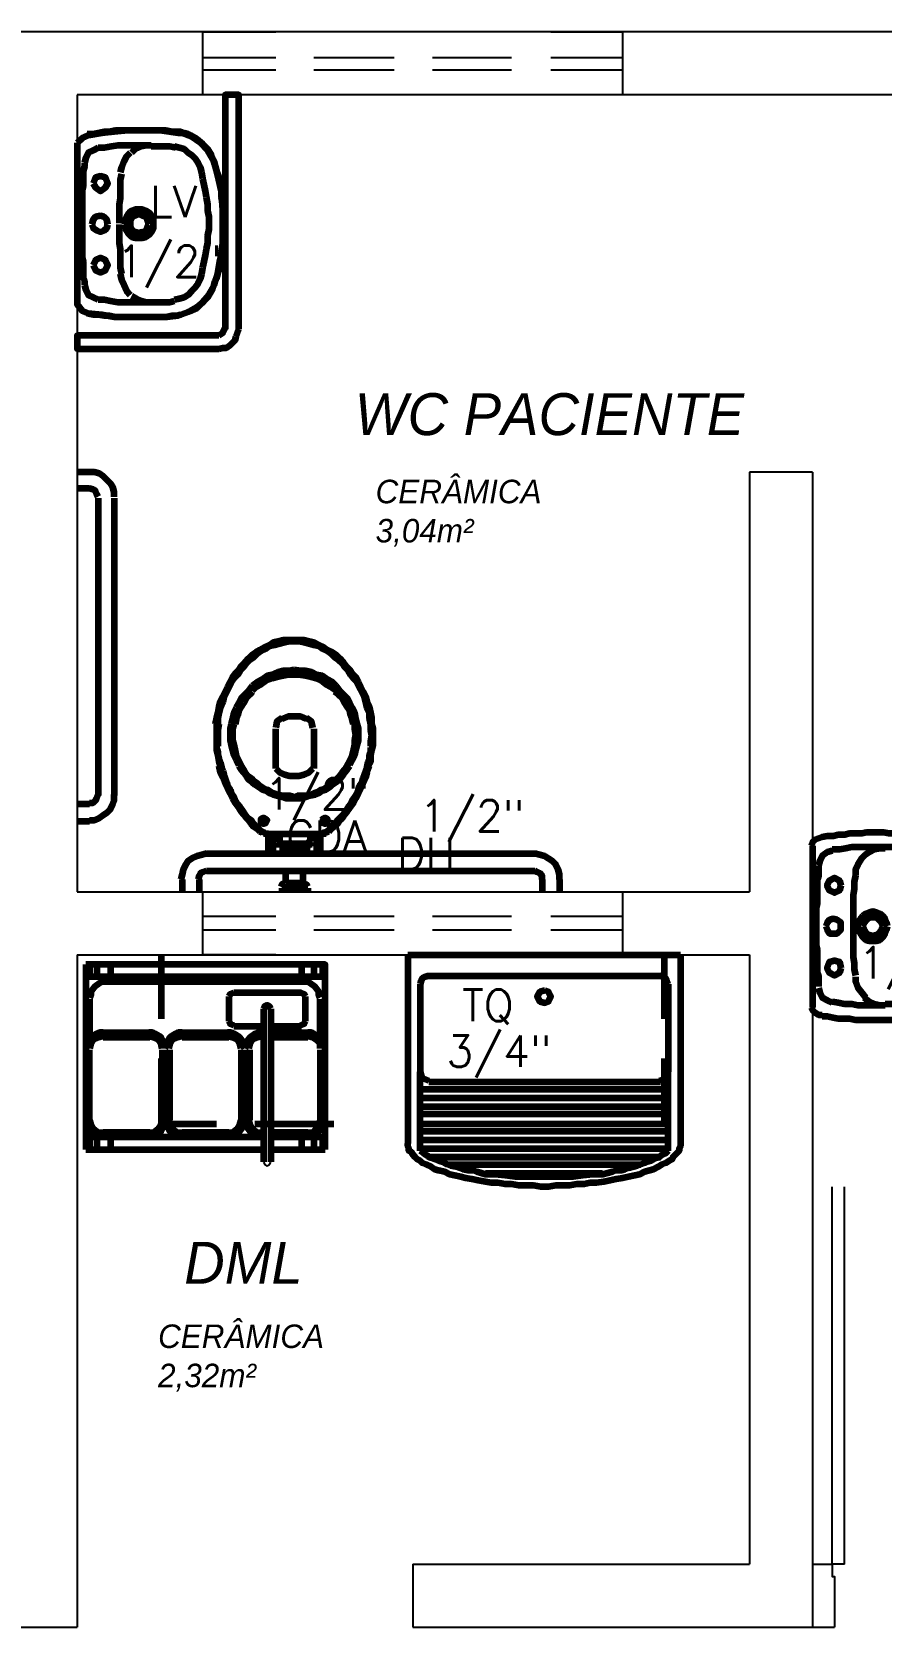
# Model space of a CAD drawing. Header units: millimetres. Extents: x 2273 to 2522, y 1034 to 1187.
# Drawn here: x 2293.335 to 2295.36, y 1118.718 to 1122.521 of the extents above; entities that cross this region are included whole.
import ezdxf

# ---------------------------------------------------------------- set-up
doc = ezdxf.new("R2010")
doc.units = ezdxf.units.MM
doc.layers.add('LAYER8', color=8, linetype='Continuous')
doc.layers.add('PAREDES', color=4, linetype='Continuous', lineweight=100)
doc.styles.add('Romans', font='romans.shx')
doc.styles.get("Standard").update_dxf_attribs({"font": 'arial.ttf'})

# ---------------------------------------------------------------- blocks, each defined once
blk = doc.blocks.new('YT')
at = {"layer": 'PAREDES', "color": 0, "linetype": 'Continuous'}
for points in [[(81.1417, 158.3775), (81.1417, 158.9363), (81.1093, 158.9363), (81.1093, 158.3775)], [(80.7564, 158.8216), (80.7564, 158.4363), (80.7681, 158.4216), (80.7828, 158.4157), (80.8152, 158.4127), (80.8446, 158.4069), (80.8593, 158.4069), (80.8917, 158.4069), (80.9211, 158.4069), (80.9387, 158.4069), (80.9593, 158.4069), (80.9711, 158.4069), (80.9975, 158.4098), (80.9975, 158.4098), (81.0211, 158.4186), (81.0211, 158.4186), (81.0417, 158.4275), (81.0564, 158.4422), (81.0711, 158.4598), (81.0799, 158.4745), (81.0887, 158.498), (81.0917, 158.5098), (81.0975, 158.5422), (81.1034, 158.5657), (81.1034, 158.598), (81.1034, 158.6275), (81.1034, 158.6627), (81.1005, 158.7069), (81.0917, 158.7451), (81.0828, 158.7775), (81.0681, 158.8039), (81.0505, 158.8216), (81.0299, 158.8363), (81.0064, 158.8451), (80.9975, 158.8451), (80.9534, 158.851), (80.9328, 158.851), (80.9093, 158.851), (80.877, 158.851), (80.8446, 158.848), (80.8152, 158.8451), (80.7828, 158.8392), (80.7681, 158.8333), (80.7564, 158.8216)], [(80.9946, 158.848), (80.9828, 158.848), (80.9681, 158.851), (80.9534, 158.851), (80.9417, 158.851), (80.927, 158.851), (80.9152, 158.851), (80.9005, 158.851), (80.8887, 158.851), (80.874, 158.851), (80.8623, 158.851), (80.8475, 158.851), (80.8328, 158.848), (80.8211, 158.848), (80.8064, 158.8451), (80.7946, 158.8422), (80.7799, 158.8422)], [(80.9328, 158.8157), (80.9152, 158.8157), (80.9005, 158.8157), (80.8858, 158.8157), (80.8681, 158.8157), (80.8534, 158.8157), (80.8387, 158.8127), (80.8211, 158.8098), (80.8064, 158.8098)], [(80.9328, 158.8157), (80.9211, 158.8157), (80.9093, 158.8127), (80.8946, 158.8069), (80.8858, 158.798)], [(80.9917, 158.8098), (80.977, 158.8127), (80.9623, 158.8127), (80.9475, 158.8127), (80.9328, 158.8127)], [(81.0534, 158.751), (81.0505, 158.7627), (81.0446, 158.7745), (81.0387, 158.7833), (81.0299, 158.7922), (81.0211, 158.798), (81.0123, 158.8069), (81.0005, 158.8098), (80.9887, 158.8127)], [(81.0887, 158.7598), (81.0858, 158.7686), (81.0828, 158.7745), (81.0799, 158.7833), (81.077, 158.7922), (81.0681, 158.8069), (81.0564, 158.8186), (81.0417, 158.8304), (81.027, 158.8392), (81.0211, 158.8422), (81.0123, 158.8451), (81.0034, 158.848), (80.9946, 158.848)], [(80.774, 158.7745), (80.774, 158.7657), (80.7711, 158.7539), (80.7711, 158.7451), (80.7711, 158.7363), (80.7711, 158.7275), (80.7711, 158.7186), (80.7681, 158.7098), (80.7681, 158.701), (80.7681, 158.6922), (80.7681, 158.6833), (80.7681, 158.6745), (80.7681, 158.6657), (80.7681, 158.6569), (80.7681, 158.648), (80.7681, 158.6392), (80.7681, 158.6275)], [(80.8064, 158.8098), (80.7946, 158.8039), (80.7828, 158.798), (80.777, 158.7863), (80.774, 158.7745)], [(80.8828, 158.798), (80.874, 158.7892), (80.8681, 158.7775), (80.8623, 158.7627), (80.8593, 158.751)], [(80.7946, 158.7245), (80.8005, 158.7157), (80.8123, 158.7069), (80.824, 158.7157), (80.8299, 158.7245), (80.824, 158.7392), (80.8123, 158.7422), (80.8005, 158.7392), (80.7946, 158.7245)], [(80.8623, 158.748), (80.8593, 158.7333), (80.8593, 158.7186), (80.8593, 158.7039), (80.8593, 158.6892), (80.8564, 158.6745), (80.8564, 158.6598), (80.8564, 158.6451), (80.8564, 158.6304)], [(81.0711, 158.6304), (81.0711, 158.6451), (81.0681, 158.6598), (81.0681, 158.6745), (81.0652, 158.6922), (81.0623, 158.7069), (81.0593, 158.7216), (81.0564, 158.7363), (81.0534, 158.751)], [(81.1034, 158.6275), (81.1034, 158.6451), (81.1034, 158.6598), (81.1034, 158.6775), (81.1005, 158.6922), (81.1005, 158.7098), (81.0975, 158.7245), (81.0946, 158.7422), (81.0887, 158.7569)], [(80.9387, 158.6275), (80.9387, 158.6392), (80.9358, 158.6451), (80.9299, 158.6539), (80.9211, 158.6598), (80.9123, 158.6627), (80.9034, 158.6627), (80.8946, 158.6627), (80.8858, 158.6598), (80.8799, 158.6539), (80.874, 158.6451), (80.8711, 158.6392), (80.8681, 158.6275)], [(80.7681, 158.6275), (80.7681, 158.6186), (80.7681, 158.6098), (80.7681, 158.601), (80.7681, 158.5922), (80.7681, 158.5833), (80.7681, 158.5745), (80.7681, 158.5657), (80.7681, 158.5569), (80.7681, 158.548), (80.7711, 158.5392), (80.7711, 158.5304), (80.7711, 158.5216), (80.7711, 158.5098), (80.7711, 158.501), (80.774, 158.4922), (80.774, 158.4833)], [(80.8299, 158.6275), (80.827, 158.6392), (80.8211, 158.6451), (80.8123, 158.648), (80.8005, 158.6451), (80.7946, 158.6392), (80.7917, 158.6275)], [(80.7917, 158.6275), (80.7946, 158.6186), (80.8034, 158.6127), (80.8123, 158.6098), (80.8211, 158.6127), (80.827, 158.6186), (80.8299, 158.6275)], [(80.8564, 158.6275), (80.8564, 158.6127), (80.8564, 158.598), (80.8564, 158.5833), (80.8593, 158.5686), (80.8593, 158.5539), (80.8593, 158.5392), (80.8593, 158.5245), (80.8623, 158.5098)], [(80.8681, 158.6275), (80.8711, 158.6186), (80.874, 158.6127), (80.8799, 158.6039), (80.8858, 158.598), (80.8946, 158.5951), (80.9034, 158.5951), (80.9123, 158.5951), (80.9211, 158.598), (80.9299, 158.6039), (80.9358, 158.6127), (80.9387, 158.6186), (80.9387, 158.6275)], [(80.927, 158.6275), (80.924, 158.6363), (80.9211, 158.6451), (80.9123, 158.648), (80.9034, 158.651), (80.8946, 158.648), (80.8887, 158.6451), (80.8828, 158.6363), (80.8828, 158.6275)], [(80.8828, 158.6275), (80.8828, 158.6216), (80.8887, 158.6127), (80.8946, 158.6098), (80.9034, 158.6069), (80.9123, 158.6098), (80.9211, 158.6127), (80.924, 158.6216), (80.927, 158.6275)], [(81.0534, 158.5098), (81.0564, 158.5245), (81.0593, 158.5392), (81.0623, 158.5539), (81.0652, 158.5686), (81.0681, 158.5833), (81.0681, 158.601), (81.0711, 158.6157), (81.0711, 158.6304)], [(81.0887, 158.501), (81.0946, 158.5157), (81.0975, 158.5333), (81.1005, 158.548), (81.1005, 158.5627), (81.1034, 158.5804), (81.1034, 158.598), (81.1034, 158.6127), (81.1034, 158.6304)], [(80.7946, 158.5304), (80.8005, 158.5186), (80.8123, 158.5127), (80.824, 158.5186), (80.8299, 158.5304), (80.824, 158.5422), (80.8123, 158.548), (80.8005, 158.5422), (80.7946, 158.5304)], [(80.8593, 158.5098), (80.8623, 158.4951), (80.8681, 158.4833), (80.874, 158.4686), (80.8828, 158.4598)], [(80.9887, 158.448), (81.0005, 158.451), (81.0123, 158.4539), (81.0211, 158.4598), (81.0299, 158.4686), (81.0387, 158.4775), (81.0446, 158.4863), (81.0505, 158.498), (81.0534, 158.5098)], [(80.774, 158.4833), (80.777, 158.4716), (80.7828, 158.4598), (80.7946, 158.4539), (80.8064, 158.448)], [(80.9946, 158.4098), (81.0034, 158.4127), (81.0123, 158.4157), (81.0211, 158.4186), (81.027, 158.4216), (81.0417, 158.4304), (81.0564, 158.4422), (81.0681, 158.4539), (81.077, 158.4686), (81.0799, 158.4745), (81.0828, 158.4833), (81.0858, 158.4922), (81.0887, 158.501)], [(80.8064, 158.448), (80.8211, 158.448), (80.8358, 158.4451), (80.8534, 158.4422), (80.8681, 158.4422), (80.8828, 158.4422), (80.9005, 158.4422), (80.9152, 158.4422), (80.9299, 158.4422)], [(80.8858, 158.4569), (80.8975, 158.451), (80.9093, 158.4451), (80.9211, 158.4422), (80.9328, 158.4422)], [(80.9328, 158.4422), (80.9475, 158.4422), (80.9623, 158.4422), (80.977, 158.4422), (80.9887, 158.4451)], [(80.7799, 158.4157), (80.7946, 158.4127), (80.8064, 158.4127), (80.8211, 158.4098), (80.8328, 158.4098), (80.8475, 158.4069), (80.8623, 158.4069), (80.874, 158.4069), (80.8887, 158.4069), (80.9005, 158.4069), (80.9152, 158.4069), (80.927, 158.4069), (80.9417, 158.4069), (80.9534, 158.4069), (80.9681, 158.4069), (80.9828, 158.4098), (80.9946, 158.4098)], [(81.0946, 158.3627), (80.7564, 158.3627), (80.7564, 158.3304), (81.0946, 158.3304)], [(81.0946, 158.3627), (81.1034, 158.3686), (81.1093, 158.3804)], [(81.0946, 158.3304), (81.1034, 158.3333), (81.1123, 158.3333), (81.1211, 158.3392), (81.127, 158.3451), (81.1328, 158.351), (81.1358, 158.3598), (81.1387, 158.3686), (81.1417, 158.3775)]]:
    blk.add_lwpolyline(points, dxfattribs=at)
blk = doc.blocks.new('FRQ')
at = {"layer": 'PAREDES', "color": 0, "linetype": 'Continuous'}
for points in [[(80.9564, 156.8863), (80.9564, 156.7333)], [(80.777, 156.8627), (80.777, 156.4216)], [(81.3475, 156.4216), (81.3475, 156.8627), (80.777, 156.8627)], [(81.3475, 156.8333), (80.777, 156.8333)], [(80.7858, 156.8627), (80.7858, 156.8333)], [(80.8034, 156.8627), (80.8034, 156.8333)], [(80.8358, 156.8627), (80.8358, 156.8333)], [(81.2917, 156.8627), (81.2917, 156.8333)], [(81.3211, 156.8627), (81.3211, 156.8333)], [(81.3417, 156.8627), (81.3417, 156.8333)], [(80.827, 156.8216), (80.8181, 156.8216), (80.8093, 156.8186), (80.7975, 156.8098), (80.7887, 156.798), (80.7887, 156.7892), (80.7858, 156.7833)], [(81.2975, 156.8216), (80.827, 156.8216)], [(81.3358, 156.7833), (81.3328, 156.7892), (81.3328, 156.798), (81.324, 156.8098), (81.3123, 156.8186), (81.3034, 156.8216), (81.2946, 156.8216)], [(80.7858, 156.7804), (80.7858, 156.6892)], [(81.1299, 156.7951), (81.1211, 156.7922), (81.1181, 156.7863)], [(81.1181, 156.7863), (81.1181, 156.7275)], [(81.2917, 156.7951), (81.1299, 156.7951)], [(81.2181, 156.7569), (81.2152, 156.7627), (81.2093, 156.7657), (81.2034, 156.7627), (81.2005, 156.7569)], [(81.3005, 156.7863), (81.2975, 156.7922), (81.2887, 156.7951)], [(81.3005, 156.7275), (81.3005, 156.7863)], [(81.3358, 156.6892), (81.3358, 156.7804)], [(81.1181, 156.7275), (81.1211, 156.7216), (81.1299, 156.7186)], [(81.2005, 156.7569), (81.2005, 156.3922)], [(81.2181, 156.7569), (81.2181, 156.3922)], [(81.2887, 156.7186), (81.2975, 156.7216), (81.3005, 156.7275)], [(80.8181, 156.701), (80.8093, 156.701), (80.8034, 156.698), (80.7887, 156.6892), (80.7799, 156.6775), (80.7799, 156.6686), (80.777, 156.6627)], [(80.8181, 156.6922), (80.8064, 156.6892), (80.7946, 156.6833), (80.7887, 156.6745), (80.7858, 156.6627)], [(80.8181, 156.701), (80.9299, 156.701)], [(80.9299, 156.6892), (80.8181, 156.6892)], [(80.9652, 156.6627), (80.9652, 156.6686), (80.9623, 156.6775), (80.9564, 156.6892), (80.9417, 156.698), (80.9358, 156.701), (80.927, 156.701)], [(80.9593, 156.6627), (80.9564, 156.6745), (80.9505, 156.6833), (80.9387, 156.6892), (80.927, 156.6922)], [(81.0064, 156.701), (80.9975, 156.701), (80.9917, 156.698), (80.977, 156.6892), (80.9711, 156.6775), (80.9681, 156.6686), (80.9652, 156.6627)], [(81.0064, 156.6922), (80.9946, 156.6892), (80.9828, 156.6833), (80.977, 156.6745), (80.974, 156.6627)], [(81.0064, 156.701), (81.1181, 156.701)], [(81.1181, 156.6892), (81.0064, 156.6892)], [(81.1564, 156.6627), (81.1534, 156.6686), (81.1534, 156.6775), (81.1446, 156.6892), (81.1299, 156.698), (81.124, 156.701), (81.1152, 156.701)], [(81.1475, 156.6627), (81.1446, 156.6745), (81.1387, 156.6833), (81.127, 156.6892), (81.1152, 156.6922)], [(81.1299, 156.7157), (81.2005, 156.7157)], [(81.1975, 156.701), (81.1887, 156.701), (81.1799, 156.698), (81.1681, 156.6892), (81.1593, 156.6775), (81.1593, 156.6686), (81.1564, 156.6627)], [(81.1975, 156.6922), (81.1858, 156.6892), (81.174, 156.6833), (81.1681, 156.6745), (81.1652, 156.6627)], [(81.1975, 156.701), (81.2005, 156.701)], [(81.2005, 156.6892), (81.1975, 156.6892)], [(81.2181, 156.7157), (81.2917, 156.7157)], [(81.2181, 156.701), (81.3064, 156.701)], [(81.3064, 156.6892), (81.2181, 156.6892)], [(81.3446, 156.6627), (81.3446, 156.6686), (81.3417, 156.6775), (81.3328, 156.6892), (81.3211, 156.698), (81.3152, 156.701), (81.3064, 156.701)], [(81.3358, 156.6627), (81.3358, 156.6745), (81.327, 156.6833), (81.3181, 156.6892), (81.3064, 156.6922)], [(80.7858, 156.4922), (80.7858, 156.6598)], [(80.9593, 156.6598), (80.9593, 156.4922)], [(80.9681, 156.4922), (80.9681, 156.6598)], [(80.977, 156.4922), (80.977, 156.6598)], [(81.1475, 156.6598), (81.1475, 156.4922)], [(81.1564, 156.4922), (81.1564, 156.6598)], [(81.1681, 156.4922), (81.1681, 156.6598)], [(81.3358, 156.6598), (81.3358, 156.4922)], [(80.9564, 156.6392), (80.9564, 156.4833), (81.0887, 156.4833)], [(80.777, 156.4922), (80.7799, 156.4833), (80.7799, 156.4775), (80.7887, 156.4657), (80.8034, 156.4569), (80.8093, 156.4539), (80.8181, 156.4539)], [(80.7858, 156.4922), (80.7887, 156.4804), (80.7946, 156.4716), (80.8064, 156.4627), (80.8181, 156.4627)], [(80.927, 156.4627), (80.9387, 156.4627), (80.9505, 156.4716), (80.9564, 156.4804), (80.9593, 156.4922)], [(80.927, 156.4539), (80.9358, 156.4539), (80.9417, 156.4569), (80.9564, 156.4657), (80.9623, 156.4775), (80.9652, 156.4833), (80.9652, 156.4922)], [(80.9652, 156.4922), (80.9681, 156.4833), (80.9711, 156.4775), (80.977, 156.4657), (80.9917, 156.4569), (80.9975, 156.4539), (81.0064, 156.4539)], [(80.974, 156.4922), (80.977, 156.4804), (80.9828, 156.4716), (80.9946, 156.4627), (81.0064, 156.4627)], [(81.1152, 156.4627), (81.127, 156.4627), (81.1387, 156.4716), (81.1446, 156.4804), (81.1475, 156.4922)], [(81.1152, 156.4539), (81.124, 156.4539), (81.1299, 156.4569), (81.1446, 156.4657), (81.1534, 156.4775), (81.1534, 156.4833), (81.1564, 156.4922)], [(81.1564, 156.4922), (81.1593, 156.4833), (81.1593, 156.4775), (81.1681, 156.4657), (81.1799, 156.4569), (81.1887, 156.4539), (81.1975, 156.4539)], [(81.1652, 156.4922), (81.1681, 156.4804), (81.174, 156.4716), (81.1858, 156.4627), (81.1975, 156.4627)], [(81.3064, 156.4627), (81.3181, 156.4627), (81.327, 156.4716), (81.3358, 156.4804), (81.3358, 156.4922)], [(81.3064, 156.4539), (81.3152, 156.4539), (81.3211, 156.4569), (81.3328, 156.4657), (81.3417, 156.4775), (81.3446, 156.4833), (81.3446, 156.4922)], [(80.9299, 156.4627), (80.8181, 156.4627)], [(81.1181, 156.4627), (81.0064, 156.4627)], [(81.1799, 156.4833), (81.3681, 156.4833)], [(81.2005, 156.4627), (81.1975, 156.4627)], [(81.3064, 156.4627), (81.2181, 156.4627)], [(81.2005, 156.451), (80.777, 156.451)], [(80.777, 156.4216), (81.2005, 156.4216)], [(80.7858, 156.451), (80.7858, 156.4216)], [(80.8034, 156.451), (80.8034, 156.4216)], [(80.8358, 156.451), (80.8358, 156.4216)], [(81.2005, 156.451), (81.1975, 156.451)], [(81.3475, 156.451), (81.2181, 156.451)], [(81.3064, 156.451), (81.2181, 156.451)], [(81.2181, 156.4216), (81.3475, 156.4216)], [(81.2917, 156.451), (81.2917, 156.4216)], [(81.3211, 156.451), (81.3211, 156.4216)], [(81.3417, 156.451), (81.3417, 156.4216)]]:
    blk.add_lwpolyline(points, dxfattribs=at)
blk = doc.blocks.new('GT')
at = {"layer": 'PAREDES', "color": 0, "linetype": 'Continuous'}
for points in [[(81.5446, 156.8863), (81.5446, 156.4363)], [(81.5446, 156.8863), (82.1946, 156.8863)], [(82.1564, 156.7333), (82.1564, 156.8863)], [(82.1946, 156.8863), (82.1946, 156.4363)], [(81.5946, 156.8363), (81.5858, 156.8333), (81.5799, 156.8304), (81.577, 156.8245), (81.574, 156.8157)], [(81.5946, 156.8363), (82.1475, 156.8363)], [(82.1652, 156.8157), (82.1623, 156.8245), (82.1593, 156.8304), (82.1534, 156.8333), (82.1446, 156.8363)], [(81.574, 156.8157), (81.574, 156.6069)], [(81.8711, 156.801), (81.8593, 156.798), (81.8534, 156.7863), (81.8593, 156.7745), (81.8711, 156.7716), (81.8799, 156.7745), (81.8858, 156.7863), (81.8799, 156.798), (81.8711, 156.801)], [(82.1652, 156.8157), (82.1652, 156.6069)], [(81.574, 156.4186), (81.574, 156.6069)], [(81.574, 156.6069), (81.577, 156.598), (81.5799, 156.5922), (81.5858, 156.5892), (81.5946, 156.5863)], [(82.024, 156.4833), (82.1564, 156.4833), (82.1564, 156.6392)], [(82.1446, 156.5863), (82.1534, 156.5892), (82.1593, 156.5922), (82.1623, 156.598), (82.1652, 156.6069)], [(82.1652, 156.4186), (82.1652, 156.6069)], [(81.5946, 156.5833), (82.1475, 156.5833)], [(81.574, 156.5657), (82.1652, 156.5657)], [(81.574, 156.5451), (82.1652, 156.5451)], [(81.574, 156.5245), (82.1652, 156.5245)], [(81.574, 156.5069), (82.1652, 156.5069)], [(81.574, 156.4833), (82.1652, 156.4833)], [(81.574, 156.4657), (82.1652, 156.4657)], [(81.7446, 156.4833), (81.9328, 156.4833)], [(82.1946, 156.4363), (82.1946, 156.4304), (82.1917, 156.4245), (82.1917, 156.4186), (82.1887, 156.4157), (82.1828, 156.4098), (82.177, 156.4039), (82.174, 156.398), (82.1681, 156.3951), (82.1593, 156.3892), (82.1505, 156.3863), (82.1417, 156.3804), (82.1299, 156.3745), (82.1211, 156.3716), (82.1093, 156.3686), (82.0975, 156.3627), (82.0858, 156.3598), (82.0711, 156.3569), (82.0564, 156.3539), (82.0417, 156.351), (82.027, 156.348), (82.0123, 156.3451), (81.9946, 156.3422), (81.9799, 156.3422), (81.9652, 156.3392), (81.9475, 156.3392), (81.9299, 156.3363), (81.9123, 156.3363), (81.8975, 156.3363), (81.8799, 156.3333), (81.8623, 156.3333), (81.8446, 156.3363), (81.827, 156.3363), (81.8093, 156.3363), (81.7917, 156.3392), (81.777, 156.3392), (81.7593, 156.3422), (81.7446, 156.3422), (81.7299, 156.3451), (81.7123, 156.348), (81.6975, 156.351), (81.6828, 156.3539), (81.6711, 156.3569), (81.6564, 156.3598), (81.6446, 156.3627), (81.6328, 156.3686), (81.6181, 156.3716), (81.6093, 156.3745), (81.6005, 156.3804), (81.5887, 156.3863), (81.5799, 156.3892), (81.574, 156.3951), (81.5681, 156.398), (81.5623, 156.4039), (81.5564, 156.4098), (81.5534, 156.4157), (81.5475, 156.4186), (81.5475, 156.4245), (81.5446, 156.4304), (81.5446, 156.4363)], [(81.574, 156.4451), (82.1652, 156.4451)], [(81.574, 156.4245), (82.1652, 156.4245)], [(82.1652, 156.4186), (82.1623, 156.4157), (82.1593, 156.4127), (82.1534, 156.4098), (82.1475, 156.4069), (82.1446, 156.4039), (82.1387, 156.401), (82.1299, 156.398), (82.124, 156.3951), (82.1152, 156.3922), (82.1093, 156.3892), (82.1005, 156.3863), (82.0917, 156.3833), (82.0828, 156.3804), (82.0711, 156.3775), (82.0623, 156.3745), (82.0534, 156.3716), (82.0417, 156.3716), (82.0328, 156.3686), (82.0093, 156.3627), (81.9858, 156.3627), (81.9623, 156.3598), (81.9387, 156.3569), (81.9152, 156.3569), (81.8917, 156.3569), (81.8711, 156.3569), (81.8475, 156.3569), (81.824, 156.3569), (81.8005, 156.3569), (81.777, 156.3598), (81.7534, 156.3627), (81.7299, 156.3627), (81.7093, 156.3686), (81.7005, 156.3716), (81.6887, 156.3716), (81.677, 156.3745), (81.6681, 156.3775), (81.6593, 156.3804), (81.6475, 156.3833), (81.6387, 156.3863), (81.6328, 156.3892), (81.624, 156.3922), (81.6181, 156.3951), (81.6093, 156.398), (81.6005, 156.401), (81.5975, 156.4039), (81.5917, 156.4069), (81.5858, 156.4098), (81.5828, 156.4127), (81.5799, 156.4157), (81.574, 156.4186)], [(82.1475, 156.4039), (81.5946, 156.4039), (82.1475, 156.4039)], [(81.6417, 156.3863), (82.1005, 156.3863)], [(81.7299, 156.3657), (82.0093, 156.3657)]]:
    blk.add_lwpolyline(points, dxfattribs=at)
blk = doc.blocks.new('REW')
at = {"layer": 'PAREDES', "color": 0, "linetype": 'Continuous'}
for points in [[(80.7858, 158.0363), (80.7564, 158.0363)], [(80.8446, 157.9775), (80.8446, 157.9892), (80.8417, 158.001), (80.8358, 158.0098), (80.827, 158.0186), (80.8181, 158.0275), (80.8093, 158.0333), (80.7975, 158.0363), (80.7858, 158.0363)], [(80.7858, 157.998), (80.7564, 157.998)], [(80.8064, 157.9775), (80.8034, 157.9833), (80.8005, 157.9922), (80.7946, 157.9951), (80.7858, 157.998)], [(80.8064, 157.9745), (80.8064, 157.2657)], [(80.8446, 157.9745), (80.8446, 157.2657)], [(80.7858, 157.248), (80.7946, 157.248), (80.8005, 157.2539), (80.8034, 157.2598), (80.8064, 157.2686)], [(80.7858, 157.2069), (80.7975, 157.2069), (80.8093, 157.2127), (80.8181, 157.2186), (80.827, 157.2245), (80.8358, 157.2333), (80.8417, 157.2451), (80.8446, 157.2539), (80.8446, 157.2686)], [(80.7858, 157.2451), (80.7564, 157.2451)], [(80.7858, 157.2039), (80.7564, 157.2039)]]:
    blk.add_lwpolyline(points, dxfattribs=at)
blk = doc.blocks.new('KLOIU')
at = {"layer": 'PAREDES', "color": 0, "linetype": 'Continuous'}
for points in [[(81.274, 157.6363), (81.2623, 157.6363), (81.2475, 157.6363), (81.2358, 157.6333), (81.224, 157.6304), (81.2152, 157.6245), (81.2034, 157.6186), (81.1917, 157.6127), (81.1828, 157.6069)], [(81.274, 157.6333), (81.2623, 157.6333), (81.2505, 157.6304), (81.2387, 157.6275), (81.227, 157.6245), (81.2152, 157.6216), (81.2064, 157.6157), (81.1946, 157.6098), (81.1858, 157.6039)], [(81.3652, 157.6069), (81.3534, 157.6127), (81.3446, 157.6186), (81.3328, 157.6245), (81.3211, 157.6304), (81.3093, 157.6333), (81.2975, 157.6363), (81.2858, 157.6363), (81.274, 157.6363)], [(81.3623, 157.6039), (81.3534, 157.6098), (81.3417, 157.6157), (81.3328, 157.6216), (81.3211, 157.6245), (81.3093, 157.6275), (81.2975, 157.6304), (81.2858, 157.6333), (81.274, 157.6333)], [(81.1828, 157.6069), (81.174, 157.601), (81.1652, 157.5922), (81.1564, 157.5833), (81.1475, 157.5745), (81.1417, 157.5657), (81.1328, 157.5569), (81.127, 157.548), (81.1211, 157.5363)], [(81.1858, 157.6039), (81.177, 157.5951), (81.1681, 157.5892), (81.1593, 157.5804), (81.1534, 157.5716), (81.1446, 157.5627), (81.1387, 157.5539), (81.1299, 157.5451), (81.124, 157.5363)], [(81.277, 157.6304), (81.277, 157.6304)], [(81.424, 157.5363), (81.4152, 157.5451), (81.4093, 157.5539), (81.4034, 157.5627), (81.3946, 157.5716), (81.3887, 157.5804), (81.3799, 157.5892), (81.3711, 157.5951), (81.3623, 157.6039)], [(81.427, 157.5363), (81.4211, 157.548), (81.4123, 157.5569), (81.4064, 157.5657), (81.3975, 157.5745), (81.3917, 157.5833), (81.3828, 157.5922), (81.374, 157.601), (81.3652, 157.6069)], [(81.274, 157.5657), (81.2623, 157.5627), (81.2475, 157.5627), (81.2358, 157.5598), (81.2211, 157.5539), (81.2093, 157.551), (81.1975, 157.5422), (81.1858, 157.5363), (81.174, 157.5275)], [(81.374, 157.5275), (81.3652, 157.5363), (81.3534, 157.5422), (81.3417, 157.551), (81.327, 157.5539), (81.3152, 157.5598), (81.3005, 157.5627), (81.2887, 157.5627), (81.274, 157.5657)], [(81.1211, 157.5363), (81.1152, 157.5245), (81.1093, 157.5127), (81.1034, 157.501), (81.0975, 157.4892), (81.0946, 157.4775), (81.0917, 157.4627), (81.0887, 157.451), (81.0858, 157.4363)], [(81.124, 157.5363), (81.1181, 157.5245), (81.1123, 157.5127), (81.1064, 157.501), (81.1034, 157.4892), (81.0975, 157.4745), (81.0946, 157.4627), (81.0917, 157.451), (81.0917, 157.4363)], [(81.174, 157.5275), (81.1652, 157.5157), (81.1564, 157.5069), (81.1475, 157.498), (81.1417, 157.4863), (81.1358, 157.4745), (81.1299, 157.4627), (81.127, 157.448), (81.124, 157.4363)], [(81.274, 157.5539), (81.2593, 157.5539), (81.2475, 157.551), (81.2328, 157.548), (81.2211, 157.5451), (81.2064, 157.5392), (81.1946, 157.5304), (81.1828, 157.5245), (81.174, 157.5157)], [(81.374, 157.5157), (81.3623, 157.5245), (81.3505, 157.5304), (81.3387, 157.5392), (81.327, 157.5451), (81.3152, 157.548), (81.3005, 157.551), (81.2858, 157.5539), (81.274, 157.5539)], [(81.424, 157.4363), (81.4211, 157.448), (81.4181, 157.4627), (81.4123, 157.4745), (81.4064, 157.4863), (81.4005, 157.498), (81.3917, 157.5069), (81.3828, 157.5157), (81.374, 157.5275)], [(81.4564, 157.4363), (81.4534, 157.451), (81.4534, 157.4627), (81.4475, 157.4745), (81.4446, 157.4892), (81.4417, 157.501), (81.4358, 157.5127), (81.4299, 157.5245), (81.424, 157.5363)], [(81.4593, 157.4363), (81.4593, 157.451), (81.4564, 157.4627), (81.4534, 157.4775), (81.4475, 157.4892), (81.4446, 157.501), (81.4387, 157.5127), (81.4328, 157.5245), (81.427, 157.5363)], [(81.174, 157.5127), (81.1681, 157.5069), (81.1593, 157.498), (81.1534, 157.4863), (81.1475, 157.4775), (81.1417, 157.4686), (81.1387, 157.4569), (81.1358, 157.448), (81.1328, 157.4363)], [(81.4152, 157.4363), (81.4123, 157.448), (81.4093, 157.4569), (81.4064, 157.4686), (81.4005, 157.4775), (81.3946, 157.4863), (81.3887, 157.498), (81.3799, 157.5069), (81.3711, 157.5127)], [(81.2446, 157.451), (81.2328, 157.4422), (81.2299, 157.4275)], [(81.3034, 157.448), (81.2887, 157.4539), (81.274, 157.4539), (81.2593, 157.4539), (81.2446, 157.448)], [(81.3181, 157.4275), (81.3152, 157.4422), (81.3034, 157.451)], [(81.0887, 157.4363), (81.0887, 157.4245), (81.0887, 157.4127), (81.0887, 157.398), (81.0887, 157.3863), (81.0887, 157.3745), (81.0917, 157.3627), (81.0946, 157.348), (81.0975, 157.3363)], [(81.0946, 157.4363), (81.0917, 157.4216), (81.0917, 157.4098), (81.0917, 157.3951), (81.0917, 157.3833)], [(81.124, 157.4363), (81.1211, 157.4245), (81.1211, 157.4127), (81.1211, 157.398), (81.124, 157.3863), (81.127, 157.3745), (81.1299, 157.3627), (81.1358, 157.351), (81.1417, 157.3392)], [(81.1299, 157.4363), (81.127, 157.4245), (81.127, 157.4098), (81.127, 157.398), (81.1299, 157.3863), (81.1328, 157.3716), (81.1358, 157.3598), (81.1417, 157.348), (81.1475, 157.3363)], [(81.2299, 157.3304), (81.2299, 157.4245)], [(81.3211, 157.4245), (81.3211, 157.3304)], [(81.4005, 157.3363), (81.4064, 157.348), (81.4123, 157.3598), (81.4152, 157.3716), (81.4181, 157.3863), (81.4181, 157.398), (81.4211, 157.4098), (81.4181, 157.4245), (81.4181, 157.4363)], [(81.4064, 157.3392), (81.4123, 157.351), (81.4181, 157.3627), (81.4211, 157.3745), (81.424, 157.3863), (81.427, 157.398), (81.427, 157.4127), (81.427, 157.4245), (81.424, 157.4363)], [(81.4505, 157.3363), (81.4564, 157.348), (81.4564, 157.3627), (81.4593, 157.3745), (81.4623, 157.3863), (81.4623, 157.398), (81.4623, 157.4127), (81.4623, 157.4245), (81.4593, 157.4363)], [(81.4564, 157.3833), (81.4564, 157.3951), (81.4593, 157.4098), (81.4564, 157.4216), (81.4564, 157.4363)], [(81.0887, 157.3804), (81.0917, 157.3716), (81.0917, 157.3627), (81.0946, 157.3539), (81.0975, 157.3451), (81.1005, 157.3333), (81.1034, 157.3245), (81.1064, 157.3157), (81.1093, 157.3069), (81.1123, 157.298), (81.1152, 157.2892), (81.1211, 157.2804), (81.124, 157.2716), (81.1299, 157.2627), (81.1328, 157.2539), (81.1387, 157.2451), (81.1446, 157.2392)], [(81.4034, 157.2392), (81.4093, 157.2451), (81.4123, 157.2539), (81.4181, 157.2627), (81.424, 157.2716), (81.427, 157.2804), (81.4299, 157.2892), (81.4358, 157.298), (81.4387, 157.3069), (81.4417, 157.3157), (81.4446, 157.3245), (81.4475, 157.3333), (81.4505, 157.3451), (81.4534, 157.3539), (81.4534, 157.3627), (81.4564, 157.3716), (81.4564, 157.3804)], [(81.0946, 157.3363), (81.0975, 157.3216), (81.1034, 157.3098), (81.1093, 157.2951), (81.1152, 157.2833), (81.1211, 157.2716), (81.127, 157.2598), (81.1328, 157.248), (81.1417, 157.2363)], [(81.1417, 157.3363), (81.1475, 157.3275), (81.1534, 157.3216), (81.1593, 157.3127), (81.1652, 157.3039), (81.174, 157.298), (81.1799, 157.2922), (81.1887, 157.2863), (81.1975, 157.2804), (81.2064, 157.2775), (81.2152, 157.2716), (81.224, 157.2686), (81.2328, 157.2657), (81.2446, 157.2627), (81.2534, 157.2598), (81.2652, 157.2598), (81.274, 157.2598)], [(81.1475, 157.3363), (81.1534, 157.3275), (81.1564, 157.3216), (81.1623, 157.3127), (81.1711, 157.3069), (81.177, 157.301), (81.1858, 157.2951), (81.1917, 157.2892), (81.2005, 157.2833), (81.2093, 157.2804), (81.2181, 157.2745), (81.227, 157.2716), (81.2358, 157.2686), (81.2446, 157.2657), (81.2534, 157.2657), (81.2623, 157.2657), (81.274, 157.2627)], [(81.2299, 157.3304), (81.2387, 157.3216), (81.2505, 157.3157), (81.2623, 157.3127), (81.274, 157.3127), (81.2858, 157.3127), (81.2975, 157.3157), (81.3093, 157.3216), (81.3181, 157.3304)], [(81.274, 157.2598), (81.2828, 157.2598), (81.2946, 157.2598), (81.3034, 157.2627), (81.3123, 157.2657), (81.324, 157.2686), (81.3328, 157.2716), (81.3417, 157.2775), (81.3505, 157.2804), (81.3593, 157.2863), (81.3652, 157.2922), (81.374, 157.298), (81.3828, 157.3039), (81.3887, 157.3127), (81.3946, 157.3216), (81.4005, 157.3275), (81.4064, 157.3363)], [(81.274, 157.2627), (81.2828, 157.2657), (81.2946, 157.2657), (81.3034, 157.2657), (81.3123, 157.2686), (81.3211, 157.2716), (81.3299, 157.2745), (81.3387, 157.2804), (81.3475, 157.2833), (81.3564, 157.2892), (81.3623, 157.2951), (81.3711, 157.301), (81.377, 157.3069), (81.3828, 157.3127), (81.3887, 157.3216), (81.3946, 157.3275), (81.4005, 157.3363)], [(81.4064, 157.2363), (81.4152, 157.248), (81.4211, 157.2598), (81.427, 157.2716), (81.4328, 157.2833), (81.4387, 157.2951), (81.4446, 157.3098), (81.4475, 157.3216), (81.4534, 157.3363)], [(81.1417, 157.2363), (81.1475, 157.2275), (81.1534, 157.2216), (81.1593, 157.2127), (81.1652, 157.2069), (81.1711, 157.198), (81.177, 157.1922), (81.1858, 157.1863), (81.1917, 157.1804)], [(81.1446, 157.2392), (81.1505, 157.2304), (81.1564, 157.2216), (81.1623, 157.2127), (81.1711, 157.2069), (81.177, 157.198), (81.1828, 157.1922), (81.1917, 157.1833), (81.2005, 157.1775)], [(81.3475, 157.1775), (81.3564, 157.1833), (81.3623, 157.1922), (81.3711, 157.198), (81.377, 157.2069), (81.3828, 157.2127), (81.3917, 157.2216), (81.3975, 157.2304), (81.4034, 157.2392)], [(81.3564, 157.1804), (81.3623, 157.1863), (81.3681, 157.1922), (81.377, 157.198), (81.3828, 157.2069), (81.3887, 157.2127), (81.3946, 157.2216), (81.4005, 157.2275), (81.4064, 157.2363)], [(81.1917, 157.1804), (81.1975, 157.1775)], [(81.1946, 157.2069), (81.1946, 157.201), (81.2005, 157.198), (81.2064, 157.201), (81.2093, 157.2069), (81.2064, 157.2098), (81.2005, 157.2127), (81.1946, 157.2098), (81.1946, 157.2069)], [(81.1975, 157.1804), (81.2034, 157.1775)], [(81.3387, 157.2069), (81.3417, 157.201), (81.3475, 157.198), (81.3534, 157.201), (81.3534, 157.2069), (81.3534, 157.2098), (81.3475, 157.2127), (81.3417, 157.2098), (81.3387, 157.2069)], [(81.3446, 157.1775), (81.3475, 157.1804)], [(81.3475, 157.1775), (81.3564, 157.1804)], [(81.2123, 157.1275), (81.2123, 157.1745), (81.2064, 157.1745), (81.2005, 157.1745)], [(81.2123, 157.1745), (81.277, 157.1745), (81.3358, 157.1745)], [(81.224, 157.1304), (81.224, 157.1745)], [(81.2387, 157.1686), (81.2358, 157.1716), (81.2299, 157.1745)], [(81.2358, 157.1539), (81.2387, 157.1598)], [(81.2358, 157.1539), (81.2358, 157.1451)], [(81.2387, 157.1657), (81.2387, 157.1569)], [(81.3093, 157.151), (81.277, 157.151), (81.2387, 157.151)], [(81.2387, 157.1451), (81.2387, 157.1422)], [(81.2387, 157.1422), (81.2446, 157.1422)], [(81.2446, 157.1422), (81.277, 157.1422)], [(81.2534, 157.1422), (81.2534, 157.1275)], [(81.3064, 157.1422), (81.277, 157.1422)], [(81.2946, 157.1422), (81.2946, 157.1275)], [(81.3064, 157.1422), (81.3123, 157.1422)], [(81.3093, 157.1598), (81.3093, 157.1539)], [(81.3093, 157.1422), (81.3093, 157.1451)], [(81.3181, 157.1745), (81.3152, 157.1716), (81.3123, 157.1686)], [(81.3123, 157.1657), (81.3123, 157.1569)], [(81.3123, 157.1451), (81.3123, 157.1539)], [(81.327, 157.1745), (81.327, 157.1304)], [(81.3505, 157.1745), (81.3446, 157.1745), (81.3358, 157.1745), (81.3358, 157.1275)], [(81.0652, 157.1275), (81.0534, 157.1245), (81.0417, 157.1216), (81.0299, 157.1157), (81.0211, 157.1098), (81.0152, 157.101), (81.0093, 157.0892), (81.0064, 157.0775), (81.0034, 157.0657)], [(81.0652, 157.1275), (81.8475, 157.1275)], [(81.2211, 157.1333), (81.224, 157.1245)], [(81.324, 157.1245), (81.327, 157.1333)], [(81.9064, 157.0657), (81.9064, 157.0775), (81.9034, 157.0892), (81.8975, 157.101), (81.8887, 157.1098), (81.8799, 157.1157), (81.8711, 157.1216), (81.8593, 157.1245), (81.8475, 157.1275)], [(81.0064, 157.0657), (81.0064, 157.0363)], [(81.0652, 157.0863), (81.0564, 157.0833), (81.0505, 157.0804), (81.0475, 157.0745), (81.0446, 157.0657)], [(81.0475, 157.0657), (81.0475, 157.0363)], [(81.0652, 157.0863), (81.8475, 157.0863)], [(81.2534, 157.0863), (81.2534, 157.0569)], [(81.2946, 157.0863), (81.2946, 157.0569)], [(81.8652, 157.0657), (81.8652, 157.0745), (81.8593, 157.0804), (81.8534, 157.0833), (81.8475, 157.0863)], [(81.8652, 157.0657), (81.8652, 157.0363)], [(81.9064, 157.0657), (81.9064, 157.0363)], [(81.2505, 157.0569), (81.2446, 157.0539), (81.2417, 157.048)], [(81.2446, 157.0451), (81.2446, 157.0363)], [(81.3064, 157.0451), (81.2446, 157.0451)], [(81.2975, 157.0569), (81.2534, 157.0569)], [(81.3064, 157.048), (81.3034, 157.0539), (81.2946, 157.0569)], [(81.3064, 157.0451), (81.3064, 157.0363)]]:
    blk.add_lwpolyline(points, dxfattribs=at)
blk = doc.blocks.new('FDG')
at = {"layer": 'PAREDES', "color": 0, "linetype": 'Continuous'}
for points in [[(82.5328, 157.0245), (82.524, 157.0216), (82.5152, 157.0186), (82.5093, 157.0127), (82.5064, 157.0039)], [(82.7446, 157.0304), (82.7328, 157.0304), (82.7181, 157.0333), (82.7064, 157.0333), (82.6917, 157.0333), (82.6799, 157.0363), (82.6652, 157.0363), (82.6534, 157.0363), (82.6387, 157.0363), (82.627, 157.0333), (82.6123, 157.0333), (82.5975, 157.0333), (82.5858, 157.0304), (82.5711, 157.0304), (82.5593, 157.0275), (82.5446, 157.0275), (82.5328, 157.0245)], [(82.8387, 156.9422), (82.8358, 156.951), (82.8328, 156.9598), (82.8299, 156.9657), (82.827, 156.9745), (82.8152, 156.9892), (82.8064, 157.001), (82.7917, 157.0127), (82.777, 157.0216), (82.7681, 157.0245), (82.7623, 157.0275), (82.7534, 157.0304), (82.7446, 157.0304)], [(82.5093, 157.0039), (82.5093, 156.8098), (82.5093, 156.6186)], [(82.5564, 156.9922), (82.5446, 156.9892), (82.5328, 156.9804), (82.527, 156.9686), (82.524, 156.9569)], [(82.6828, 157.001), (82.6681, 157.001), (82.6505, 157.001), (82.6358, 157.001), (82.6211, 157.001), (82.6034, 157.001), (82.5887, 156.998), (82.574, 156.9951), (82.5564, 156.9951)], [(82.6828, 156.998), (82.6711, 156.998), (82.6564, 156.9951), (82.6446, 156.9892), (82.6358, 156.9833)], [(82.7387, 156.998), (82.724, 156.998), (82.7093, 157.001), (82.6975, 157.001), (82.6828, 157.001)], [(82.8034, 156.9333), (82.8005, 156.9451), (82.7946, 156.9569), (82.7887, 156.9657), (82.7799, 156.9745), (82.7711, 156.9833), (82.7623, 156.9892), (82.7505, 156.9922), (82.7387, 156.9951)], [(82.524, 156.9569), (82.524, 156.948), (82.524, 156.9392), (82.524, 156.9304), (82.5211, 156.9216), (82.5211, 156.9127), (82.5211, 156.901), (82.5211, 156.8922), (82.5211, 156.8833), (82.5211, 156.8745), (82.5211, 156.8657), (82.5181, 156.8569), (82.5181, 156.848), (82.5181, 156.8392), (82.5181, 156.8304), (82.5181, 156.8216), (82.5181, 156.8127)], [(82.6358, 156.9833), (82.627, 156.9745), (82.6181, 156.9598), (82.6123, 156.948), (82.6123, 156.9333)], [(82.577, 156.9098), (82.574, 156.898), (82.5623, 156.8922), (82.5505, 156.898), (82.5446, 156.9098), (82.5505, 156.9216), (82.5623, 156.9275), (82.574, 156.9216), (82.577, 156.9098)], [(82.6123, 156.9333), (82.6093, 156.9186), (82.6093, 156.901), (82.6064, 156.8863), (82.6064, 156.8716), (82.6064, 156.8569), (82.6064, 156.8422), (82.6064, 156.8275), (82.6064, 156.8127)], [(82.8181, 156.8127), (82.8181, 156.8275), (82.8181, 156.8422), (82.8152, 156.8598), (82.8152, 156.8745), (82.8123, 156.8892), (82.8093, 156.9039), (82.8064, 156.9186), (82.8034, 156.9333)], [(82.8534, 156.8127), (82.8534, 156.8275), (82.8534, 156.8451), (82.8505, 156.8598), (82.8505, 156.8775), (82.8475, 156.8922), (82.8446, 156.9098), (82.8417, 156.9245), (82.8387, 156.9392)], [(82.6887, 156.8127), (82.6858, 156.8216), (82.6828, 156.8304), (82.677, 156.8363), (82.6711, 156.8422), (82.6623, 156.8451), (82.6534, 156.848), (82.6446, 156.8451), (82.6358, 156.8422), (82.6299, 156.8363), (82.624, 156.8304), (82.6181, 156.8216), (82.6181, 156.8127)], [(82.677, 156.8127), (82.674, 156.8216), (82.6681, 156.8275), (82.6623, 156.8333), (82.6534, 156.8333), (82.6446, 156.8333), (82.6387, 156.8275), (82.6328, 156.8216), (82.6299, 156.8127)], [(82.5181, 156.8127), (82.5181, 156.8039), (82.5181, 156.7951), (82.5181, 156.7833), (82.5181, 156.7745), (82.5181, 156.7657), (82.5211, 156.7569), (82.5211, 156.748), (82.5211, 156.7392), (82.5211, 156.7304), (82.5211, 156.7216), (82.5211, 156.7127), (82.5211, 156.7039), (82.524, 156.6951), (82.524, 156.6863), (82.524, 156.6775), (82.524, 156.6686)], [(82.577, 156.8127), (82.577, 156.8216), (82.5681, 156.8275), (82.5593, 156.8304), (82.5505, 156.8275), (82.5446, 156.8216), (82.5417, 156.8127)], [(82.5417, 156.8127), (82.5446, 156.8039), (82.5505, 156.7951), (82.5593, 156.7951), (82.5681, 156.7951), (82.577, 156.8039), (82.577, 156.8127)], [(82.6064, 156.8127), (82.6064, 156.798), (82.6064, 156.7833), (82.6064, 156.7686), (82.6064, 156.7539), (82.6064, 156.7392), (82.6093, 156.7245), (82.6093, 156.7098), (82.6123, 156.6951)], [(82.6181, 156.8127), (82.6181, 156.8039), (82.624, 156.7951), (82.6299, 156.7863), (82.6358, 156.7804), (82.6446, 156.7775), (82.6534, 156.7775), (82.6623, 156.7775), (82.6711, 156.7804), (82.677, 156.7863), (82.6828, 156.7951), (82.6858, 156.8039), (82.6887, 156.8127)], [(82.6299, 156.8127), (82.6328, 156.8039), (82.6387, 156.7951), (82.6446, 156.7922), (82.6534, 156.7892), (82.6623, 156.7922), (82.6681, 156.7951), (82.674, 156.8039), (82.677, 156.8127)], [(82.8034, 156.6922), (82.8064, 156.7069), (82.8093, 156.7216), (82.8123, 156.7363), (82.8152, 156.751), (82.8152, 156.7686), (82.8181, 156.7833), (82.8181, 156.798), (82.8181, 156.8127)], [(82.8387, 156.6833), (82.8417, 156.698), (82.8446, 156.7157), (82.8475, 156.7304), (82.8505, 156.748), (82.8505, 156.7627), (82.8534, 156.7804), (82.8534, 156.7951), (82.8534, 156.8127)], [(82.577, 156.7127), (82.574, 156.701), (82.5623, 156.6951), (82.5505, 156.701), (82.5446, 156.7127), (82.5505, 156.7275), (82.5623, 156.7304), (82.574, 156.7275), (82.577, 156.7127)], [(82.6123, 156.6922), (82.6123, 156.6804), (82.6181, 156.6657), (82.627, 156.6539), (82.6358, 156.6422)], [(82.7387, 156.6304), (82.7505, 156.6333), (82.7623, 156.6363), (82.7711, 156.6422), (82.7799, 156.651), (82.7887, 156.6598), (82.7946, 156.6686), (82.8005, 156.6804), (82.8034, 156.6922)], [(82.7446, 156.5951), (82.7534, 156.5951), (82.7623, 156.598), (82.7681, 156.601), (82.777, 156.6039), (82.7917, 156.6127), (82.8064, 156.6245), (82.8152, 156.6363), (82.827, 156.651), (82.8299, 156.6598), (82.8328, 156.6657), (82.8358, 156.6745), (82.8387, 156.6833)], [(82.524, 156.6657), (82.527, 156.6539), (82.5328, 156.6422), (82.5446, 156.6363), (82.5564, 156.6304)], [(82.5064, 156.6186), (82.5093, 156.6127), (82.5152, 156.6069), (82.524, 156.601), (82.5328, 156.601)], [(82.5564, 156.6333), (82.5711, 156.6304), (82.5858, 156.6275), (82.6034, 156.6275), (82.6181, 156.6245), (82.6328, 156.6245), (82.6505, 156.6245), (82.6652, 156.6245), (82.6799, 156.6245)], [(82.6328, 156.6422), (82.6446, 156.6333), (82.6564, 156.6275), (82.6711, 156.6245), (82.6828, 156.6245)], [(82.6828, 156.6275), (82.6975, 156.6275), (82.7123, 156.6275), (82.727, 156.6275), (82.7387, 156.6304)], [(82.5328, 156.598), (82.5446, 156.598), (82.5593, 156.5951), (82.5711, 156.5922), (82.5858, 156.5922), (82.5975, 156.5922), (82.6123, 156.5892), (82.627, 156.5892), (82.6387, 156.5892), (82.6534, 156.5892), (82.6652, 156.5892), (82.6799, 156.5892), (82.6917, 156.5892), (82.7064, 156.5892), (82.7181, 156.5922), (82.7328, 156.5922), (82.7475, 156.5922)]]:
    blk.add_lwpolyline(points, dxfattribs=at)

msp = doc.modelspace()

# ---------------------------------------------------------------- linework, layer by layer
at = {"layer": 'LAYER8', "linetype": 'Continuous'}
for points in [[(2298.1461, 1122.5207), (2288.4402, 1122.5207)], [(2297.9931, 1122.3707), (2293.4431, 1122.3707)], [(2293.4431, 1122.3707), (2293.4431, 1120.4707)], [(2295.0461, 1121.4707), (2295.0461, 1120.4707)], [(2295.1961, 1121.4707), (2295.0461, 1121.4707)], [(2295.1961, 1121.4707), (2295.1961, 1118.7177)], [(2293.4431, 1120.4707), (2295.0461, 1120.4707)], [(2293.9166, 1120.3207), (2293.7431, 1120.3207), (2293.7431, 1120.4707), (2293.9166, 1120.4707)], [(2294.5725, 1120.4707), (2294.7431, 1120.4707), (2294.7431, 1120.3207)], [(2293.4431, 1120.3207), (2293.4431, 1118.7177)], [(2293.4431, 1120.3207), (2295.0461, 1120.3207)], [(2295.0461, 1120.3207), (2295.0461, 1118.8677)], [(2294.2431, 1118.8677), (2295.0461, 1118.8677)], [(2294.2431, 1118.8677), (2294.2431, 1118.7177)], [(2291.7402, 1118.7177), (2293.4431, 1118.7177)], [(2294.2431, 1118.7177), (2295.1961, 1118.7177)]]:
    msp.add_lwpolyline(points, dxfattribs=at)
at = {"layer": 'LAYER8', "color": 0, "linetype": 'Continuous'}
for points in [[(2293.9166, 1122.3707), (2293.7431, 1122.3707), (2293.7431, 1122.5207), (2293.9166, 1122.5207)], [(2294.5725, 1122.5207), (2294.7431, 1122.5207), (2294.7431, 1122.3707)], [(2293.9166, 1122.4589), (2293.7431, 1122.4589)], [(2294.199, 1122.4589), (2294.0078, 1122.4589)], [(2294.4784, 1122.4589), (2294.2902, 1122.4589)], [(2294.7431, 1122.4589), (2294.5725, 1122.4589)], [(2293.9166, 1122.4295), (2293.7431, 1122.4295)], [(2294.199, 1122.4295), (2294.0078, 1122.4295)], [(2294.4784, 1122.4295), (2294.2902, 1122.4295)], [(2294.7431, 1122.4295), (2294.5725, 1122.4295)], [(2294.7431, 1122.3707), (2294.5725, 1122.3707)], [(2293.4696, 1122.2765), (2293.4608, 1122.2736), (2293.4549, 1122.2677), (2293.449, 1122.2618), (2293.4431, 1122.256)], [(2293.4431, 1121.8707), (2293.4431, 1122.0618), (2293.4431, 1122.256)], [(2293.4431, 1121.8707), (2293.449, 1121.8648), (2293.4549, 1121.8589), (2293.4608, 1121.853), (2293.4696, 1121.8501)], [(2293.9166, 1120.4118), (2293.7431, 1120.4118)], [(2294.199, 1120.4118), (2294.0078, 1120.4118)], [(2294.4784, 1120.4118), (2294.2902, 1120.4118)], [(2294.7431, 1120.4118), (2294.5725, 1120.4118)], [(2293.9166, 1120.3795), (2293.7431, 1120.3795)], [(2294.199, 1120.3795), (2294.0078, 1120.3795)], [(2294.4784, 1120.3795), (2294.2902, 1120.3795)], [(2294.7431, 1120.3795), (2294.5725, 1120.3795)], [(2294.4784, 1120.3207), (2294.2902, 1120.3207)], [(2294.7431, 1120.3207), (2294.5725, 1120.3207)], [(2293.8872, 1119.8265), (2293.8902, 1119.8207), (2293.8961, 1119.8177), (2293.9019, 1119.8207), (2293.9049, 1119.8265)], [(2295.2431, 1118.8677), (2295.2431, 1119.7677)], [(2295.2725, 1118.8677), (2295.2725, 1119.7677)], [(2295.1961, 1118.8677), (2295.2431, 1118.8677)], [(2295.2725, 1118.8677), (2295.2431, 1118.8677), (2295.2431, 1118.8383), (2295.249, 1118.8383), (2295.249, 1118.7177)], [(2295.1961, 1118.7177), (2295.249, 1118.7177)]]:
    msp.add_lwpolyline(points, dxfattribs=at)

# ---------------------------------------------------------------- block references
at = {"layer": 'LAYER8', "linetype": 'ByBlock'}
for name, p in [('YT', (2212.6867, 963.4344)), ('YT', (2212.6867, 963.4344)), ('REW', (2212.6867, 963.4344)), ('KLOIU', (2212.6867, 963.4344)), ('FDG', (2212.6867, 963.5761)), ('FRQ', (2212.6867, 963.4344)), ('GT', (2212.6867, 963.4344))]:
    msp.add_blockref(name, p, dxfattribs=at)

# ---------------------------------------------------------------- texts
at = {"color": 3, "style": 'Romans'}
for s, p in [('LV', (2293.6169, 1122.0788)), ('1/2"', (2293.5375, 1121.9362)), ('1/2"', (2293.8893, 1120.6667)), ('1/2"', (2294.2589, 1120.6145)), ('CDA', (2293.9415, 1120.5657)), ('DH', (2294.2062, 1120.5245)), ('1/2"', (2295.3058, 1120.2639)), ('TQ', (2294.3611, 1120.1624)), ('3/4"', (2294.3234, 1120.0531))]:
    msp.add_text(s, height=0.075, dxfattribs=at).set_placement(p)
at = {"layer": 'LAYER8', "color": 0, "linetype": 'Continuous', "width": 1.591519, "attachment_point": 1}
for s, insert, char_height in [('{\\fHarlow Solid Italic|b0|i0|c0|p82;WC PACIENTE}', (2294.1047, 1121.6594), 0.1), ('{\\fHarlow Solid Italic|b0|i0|c0|p82;CERÂMICA\\P3,04m²}', (2294.1547, 1121.453), 0.056045), ('{\\fHarlow Solid Italic|b0|i0|c0|p82;DML}', (2293.6983, 1119.6361), 0.1), ('{\\fHarlow Solid Italic|b0|i0|c0|p82;CERÂMICA\\P2,32m²}', (2293.6361, 1119.4391), 0.056045)]:
    msp.add_mtext(s, dxfattribs=dict(at, insert=insert, char_height=char_height))

doc.saveas('drawing.dxf')
